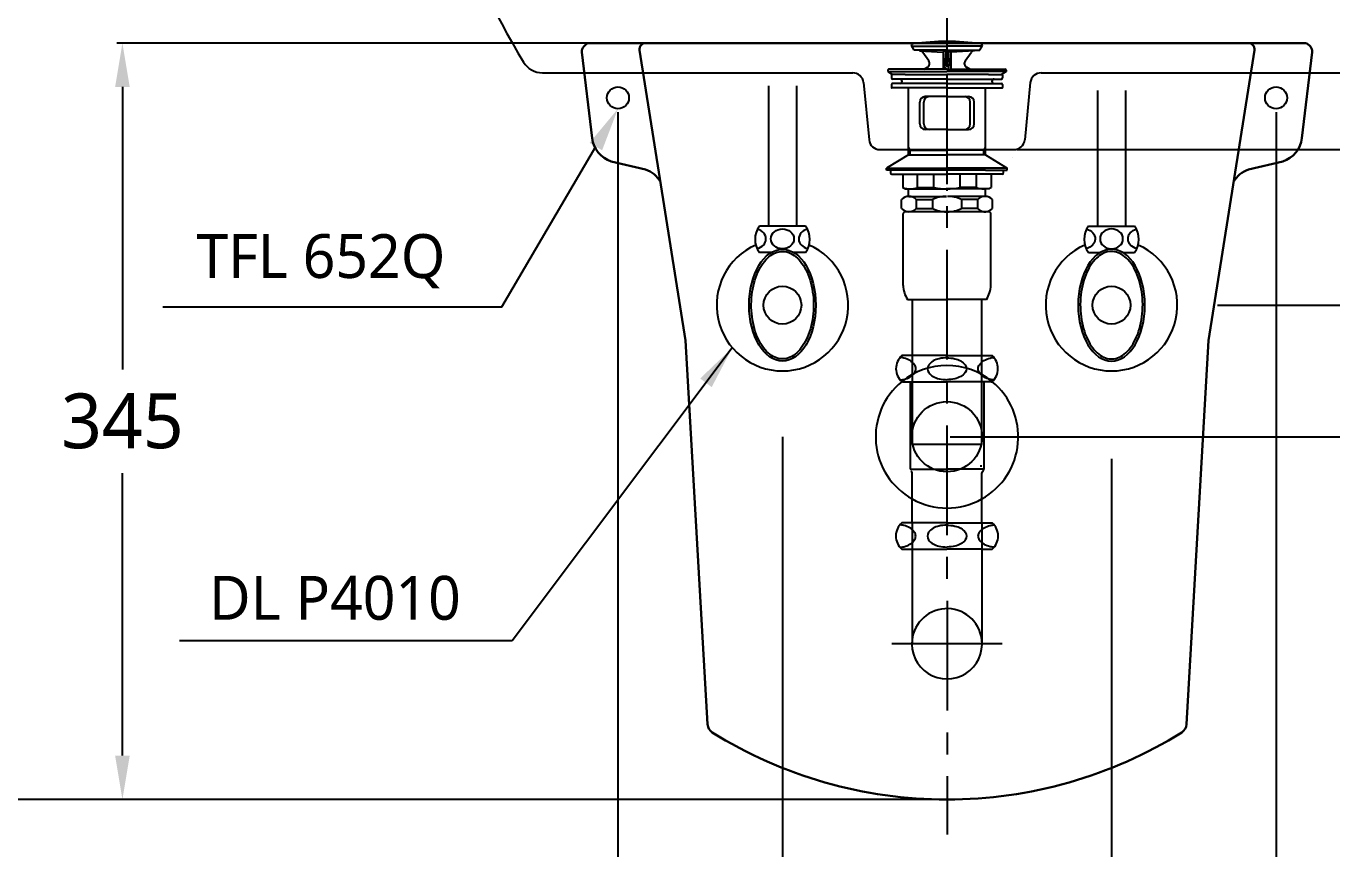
# Model space of a CAD drawing. Extents: x 3549 to 6649, y -51 to 2049.
# Drawn here: x 4104 to 4700, y 321 to 696 of the extents above; entities that cross this region are included whole.
import ezdxf

# ---------------------------------------------------------------- set-up
doc = ezdxf.new("R2010")
doc.units = 0
doc.header["$LTSCALE"] = 20
doc.header["$MEASUREMENT"] = 0
doc.linetypes.add('CENTER', pattern=[2, 1.25, -0.25, 0.25, -0.25])
doc.layers.get('0').update_dxf_attribs({"linetype": 'CONTINUOUS'})
doc.layers.get('DEFPOINTS').update_dxf_attribs({"linetype": 'CONTINUOUS'})
for name, color, linetype in [('1', 7, 'CONTINUOUS'), ('3', 3, 'CONTINUOUS'), ('4', 4, 'CONTINUOUS'), ('6', 6, 'CONTINUOUS'), ('7', 7, 'CONTINUOUS'), ('CENTER', 2, 'CENTER')]:
    doc.layers.add(name, color=color, linetype=linetype)
doc.layers.add('c', color=4, linetype='CONTINUOUS', lineweight=30)
doc.styles.get("Standard").update_dxf_attribs({"font": ''})
doc.styles.get('Standard').set_extended_font_data('NanumGothic')
doc.dimstyles.get("Standard").update_dxf_attribs({"dimtxt": 20, "dimasz": 20, "dimexe": 2.5, "dimexo": 1.5, "dimgap": 10, "dimtad": 1, "dimdec": 0, "dimzin": 0, "dimdsep": 46, "dimtxsty": 'Standard', "dimcen": 0, "dimclrd": 3, "dimclre": 3, "dimclrt": 2, "dimadec": 0, "dimazin": 0, "dimtfac": 1, "dimtdec": 0, "dimtmove": 0, "dimatfit": 3, "dimfxl": 1, "dimtolj": 1, "dimtzin": 0, "dimarcsym": 0})
doc.dimstyles.new('Standard$0', dxfattribs={"dimtxt": 0.18, "dimasz": 0.18, "dimexe": 0.18, "dimexo": 0.0625, "dimgap": 0.09, "dimtad": 0, "dimtih": 1, "dimtoh": 1, "dimdec": 4, "dimzin": 0, "dimdsep": 46, "dimtxsty": 'Standard', "dimcen": 0.09, "dimadec": 0, "dimazin": 0, "dimtfac": 1, "dimtdec": 4, "dimtofl": 0, "dimtmove": 0, "dimatfit": 3, "dimfxl": 1, "dimtolj": 1, "dimtzin": 0, "dimarcsym": 0})

# ---------------------------------------------------------------- blocks, each defined once
blk = doc.blocks.new('*D23')
at = {"color": 3, "lineweight": -2, "transparency": 16777216}
for p, q in [((4872.16, 834.56), (4933.64, 834.56)), ((4931.14, 814.56), (4931.14, 671.6)), ((4931.14, 528.63), (4931.14, 624.35)), ((4525.65, 508.63), (4933.64, 508.63))]:
    blk.add_line(p, q, dxfattribs=at)
at = {"color": 3, "transparency": 16777216}
for points in [[(4927.8, 814.56), (4934.47, 814.56), (4931.14, 834.56)], [(4927.8, 528.63), (4934.47, 528.63), (4931.14, 508.63)]]:
    blk.add_solid(points, dxfattribs=at)
at = {"layer": 'DEFPOINTS', "color": 0, "transparency": 16777216}
for p in [(4870.66, 834.56), (4931.14, 834.56), (4524.15, 508.63)]:
    blk.add_point(p, dxfattribs=at)
at = {"color": 2, "transparency": 16777216, "insert": (4931.14, 647.97), "char_height": 25, "attachment_point": 5}
blk.add_mtext('\\A1;325', dxfattribs=at)
blk = doc.blocks.new('*D24')
at = {"color": 3, "lineweight": -2, "transparency": 16777216}
for p, q in [((4803.31, 834.56), (4873.16, 834.56)), ((4870.66, 814.56), (4870.66, 725.21)), ((4870.66, 588.63), (4870.66, 677.99)), ((4647.41, 568.63), (4873.16, 568.63))]:
    blk.add_line(p, q, dxfattribs=at)
at = {"color": 3, "transparency": 16777216}
for points in [[(4867.33, 814.56), (4874, 814.56), (4870.66, 834.56)], [(4867.33, 588.63), (4874, 588.63), (4870.66, 568.63)]]:
    blk.add_solid(points, dxfattribs=at)
at = {"layer": 'DEFPOINTS', "color": 0, "transparency": 16777216}
for p in [(4801.81, 834.56), (4645.91, 568.63), (4870.66, 568.63)]:
    blk.add_point(p, dxfattribs=at)
at = {"color": 2, "transparency": 16777216, "insert": (4870.66, 701.6), "char_height": 25, "attachment_point": 5}
blk.add_mtext('\\A1;265', dxfattribs=at)
blk = doc.blocks.new('*D25')
at = {"color": 3, "lineweight": -2, "transparency": 16777216}
for p, q in [((4449.15, 508.53), (4449.15, 223.1)), ((4599.15, 498.53), (4599.15, 223.1)), ((4469.15, 225.6), (4579.15, 225.6))]:
    blk.add_line(p, q, dxfattribs=at)
at = {"color": 3, "transparency": 16777216}
for points in [[(4469.15, 228.93), (4469.15, 222.26), (4449.15, 225.6)], [(4579.15, 228.93), (4579.15, 222.26), (4599.15, 225.6)]]:
    blk.add_solid(points, dxfattribs=at)
at = {"layer": 'DEFPOINTS', "color": 0, "transparency": 16777216}
for p in [(4449.15, 510.03), (4599.15, 500.03), (4599.15, 225.6)]:
    blk.add_point(p, dxfattribs=at)
at = {"color": 2, "transparency": 16777216, "insert": (4524.15, 249.17), "char_height": 25, "attachment_point": 5}
blk.add_mtext('\\A1;150', dxfattribs=at)
blk = doc.blocks.new('*D21')
at = {"color": 3, "lineweight": -2, "transparency": 16777216}
for p, q in [((4374.17, 656.67), (4374.17, 166.7)), ((4674.17, 656.67), (4674.17, 166.7)), ((4394.17, 169.2), (4654.17, 169.2))]:
    blk.add_line(p, q, dxfattribs=at)
at = {"color": 3, "transparency": 16777216}
for points in [[(4394.17, 172.53), (4394.17, 165.86), (4374.17, 169.2)], [(4654.17, 172.53), (4654.17, 165.86), (4674.17, 169.2)]]:
    blk.add_solid(points, dxfattribs=at)
at = {"layer": 'DEFPOINTS', "color": 0, "transparency": 16777216}
for p in [(4374.17, 658.17), (4674.17, 658.17), (4674.17, 169.2)]:
    blk.add_point(p, dxfattribs=at)
at = {"color": 2, "transparency": 16777216, "insert": (4524.17, 192.82), "char_height": 25, "attachment_point": 5}
blk.add_mtext('\\A1;300', dxfattribs=at)
blk = doc.blocks.new('*D20')
at = {"color": 3, "lineweight": -2, "transparency": 16777216}
for p, q in [((4769.71, 834.56), (4801.81, 834.56)), ((4799.31, 814.56), (4799.31, 760.67)), ((4799.31, 659.56), (4799.31, 713.46)), ((4556.18, 639.56), (4801.81, 639.56))]:
    blk.add_line(p, q, dxfattribs=at)
at = {"color": 3, "transparency": 16777216}
for points in [[(4795.98, 814.56), (4802.65, 814.56), (4799.31, 834.56)], [(4795.98, 659.56), (4802.65, 659.56), (4799.31, 639.56)]]:
    blk.add_solid(points, dxfattribs=at)
at = {"layer": 'DEFPOINTS', "color": 0, "transparency": 16777216}
for p in [(4768.21, 834.56), (4799.31, 834.56), (4554.68, 639.56)]:
    blk.add_point(p, dxfattribs=at)
at = {"color": 2, "transparency": 16777216, "insert": (4799.31, 737.06), "char_height": 25, "attachment_point": 5}
blk.add_mtext('\\A1;195', dxfattribs=at)
blk = doc.blocks.new('*D17')
at = {"color": 3, "lineweight": -2, "transparency": 16777216}
for p, q in [((4648.8, 568.63), (4873.16, 568.63)), ((4870.66, 548.63), (4870.66, 337.21)), ((4870.66, 78.63), (4870.66, 290.06)), ((4781.14, 58.63), (4873.16, 58.63))]:
    blk.add_line(p, q, dxfattribs=at)
at = {"color": 3, "transparency": 16777216}
for points in [[(4867.33, 548.63), (4874, 548.63), (4870.66, 568.63)], [(4867.33, 78.63), (4874, 78.63), (4870.66, 58.63)]]:
    blk.add_solid(points, dxfattribs=at)
at = {"layer": 'DEFPOINTS', "color": 0, "transparency": 16777216}
for p in [(4647.3, 568.63), (4779.64, 58.63), (4870.66, 58.63)]:
    blk.add_point(p, dxfattribs=at)
at = {"color": 2, "transparency": 16777216, "insert": (4870.66, 313.63), "char_height": 25, "attachment_point": 5}
blk.add_mtext('\\A1;510', dxfattribs=at)
blk = doc.blocks.new('*D27')
at = {"color": 3, "lineweight": -2, "transparency": 16777216}
for p, q in [((4278.55, 834.56), (4066.81, 834.56)), ((4069.31, 814.56), (4069.31, 605.55)), ((4069.31, 363.24), (4069.31, 558.33)), ((4522.67, 343.24), (4066.81, 343.24))]:
    blk.add_line(p, q, dxfattribs=at)
at = {"color": 3, "transparency": 16777216}
for points in [[(4065.98, 814.56), (4072.64, 814.56), (4069.31, 834.56)], [(4065.98, 363.24), (4072.64, 363.24), (4069.31, 343.24)]]:
    blk.add_solid(points, dxfattribs=at)
at = {"layer": 'DEFPOINTS', "color": 0, "transparency": 16777216}
for p in [(4280.05, 834.56), (4069.31, 343.24), (4524.17, 343.24)]:
    blk.add_point(p, dxfattribs=at)
at = {"color": 2, "transparency": 16777216, "insert": (4069.31, 581.94), "char_height": 25, "attachment_point": 5}
blk.add_mtext('\\A1;490', dxfattribs=at)
blk = doc.blocks.new('*D28')
at = {"color": 3, "lineweight": -2, "transparency": 16777216}
for p, q in [((4372.32, 688.13), (4145.77, 688.13)), ((4148.27, 668.13), (4148.27, 539.31)), ((4148.27, 363.24), (4148.27, 492.06)), ((4522.67, 343.24), (4145.77, 343.24))]:
    blk.add_line(p, q, dxfattribs=at)
at = {"color": 3, "transparency": 16777216}
for points in [[(4144.94, 668.13), (4151.6, 668.13), (4148.27, 688.13)], [(4144.94, 363.24), (4151.6, 363.24), (4148.27, 343.24)]]:
    blk.add_solid(points, dxfattribs=at)
at = {"layer": 'DEFPOINTS', "color": 0, "transparency": 16777216}
for p in [(4373.82, 688.13), (4148.27, 343.24), (4524.17, 343.24)]:
    blk.add_point(p, dxfattribs=at)
at = {"color": 2, "transparency": 16777216, "insert": (4148.27, 515.69), "char_height": 25, "attachment_point": 5}
blk.add_mtext('\\A1;345', dxfattribs=at)

msp = doc.modelspace()

# ---------------------------------------------------------------- linework, layer by layer
at = {"color": 0}
for p, q in [((4486.13, 670.15), (4488.61, 643.98)), ((4562.12, 670.15), (4559.65, 643.98)), ((4493.58, 639.56), (4554.68, 639.56))]:
    msp.add_line(p, q, dxfattribs=at)
at = {"color": 7}
msp.add_line((4554.22, 635.75), (4554.22, 635.75), dxfattribs=at)
for centre in [(4374.17, 663.17), (4674.17, 663.17)]:
    msp.add_circle(centre, 5, dxfattribs=at)
for centre, radius, start, end in [((4703.99, 904.45), 435.5, 190.01761, 211.11563), ((4339.7, 684.56), 10, 211.11563, 270), ((4481.17, 669.56), 5, 6.6755, 90), ((4567.09, 669.56), 5, 90, 173.3245), ((4493.58, 644.56), 5, 186.6755, 270), ((4554.68, 644.56), 5, 270, 353.3245)]:
    msp.add_arc(centre, radius, start, end)
at = {"layer": '1', "color": 1, "linetype": 'CENTER', "lineweight": -3}
msp.add_line((4524.13, 862.1), (4524.13, 620.78), dxfattribs=at)
at = {"layer": '1', "color": 7, "linetype": 'Continuous', "lineweight": -3}
for p, q in [((4339.7, 674.56), (4481.17, 674.56)), ((4567.09, 674.56), (4708.55, 674.56))]:
    msp.add_line(p, q, dxfattribs=at)
at = {"layer": '1', "color": 3}
for p, q in [((4321.3, 567.86), (4364.07, 640.91)), ((4166.72, 567.86), (4321.3, 567.86))]:
    msp.add_line(p, q, dxfattribs=at)
msp.add_solid([(4361.19, 642.59), (4366.95, 639.23), (4374.17, 658.17)], dxfattribs=at)
at = {"layer": '3'}
for p, q in [((4509.15, 684.83), (4507.92, 686.96)), ((4508.04, 686.76), (4524.15, 686.76)), ((4524.15, 684.83), (4509.15, 684.83)), ((4511.67, 684.65), (4522.4, 683.94)), ((4524.15, 684.83), (4522.4, 683.94)), ((4523.63, 684.57), (4523.2, 678.16)), ((4540.27, 686.76), (4524.15, 686.76)), ((4524.15, 684.83), (4539.15, 684.83)), ((4524.15, 684.83), (4525.9, 683.94)), ((4524.67, 684.57), (4525.1, 678.16)), ((4536.64, 684.65), (4525.9, 683.94)), ((4539.15, 684.83), (4540.38, 686.96)), ((4515.88, 679.95), (4513.16, 683.8)), ((4522.4, 683.94), (4522.4, 676.23)), ((4525.9, 683.94), (4525.9, 676.23)), ((4532.43, 679.95), (4535.14, 683.8)), ((4497.15, 675.83), (4497.15, 675.23)), ((4497.15, 675.23), (4524.15, 675.23)), ((4497.15, 675.23), (4499.29, 673.73)), ((4506.85, 676.23), (4497.55, 676.23)), ((4498.85, 673.53), (4498.85, 672.23)), ((4505.15, 673.73), (4499.05, 673.73)), ((4505.15, 673.73), (4524.15, 673.73)), ((4524.15, 676.23), (4506.85, 676.23)), ((4513.79, 676.23), (4515.24, 677.07)), ((4523.4, 676.23), (4523.2, 678.18)), ((4523.2, 678.18), (4524.15, 678.18)), ((4525.1, 678.18), (4524.15, 678.18)), ((4524.15, 676.23), (4541.45, 676.23)), ((4551.15, 675.23), (4524.15, 675.23)), ((4543.15, 673.73), (4524.15, 673.73)), ((4524.9, 676.23), (4525.1, 678.18)), ((4534.51, 676.23), (4533.06, 677.07)), ((4541.45, 676.23), (4550.75, 676.23)), ((4543.15, 673.73), (4549.25, 673.73)), ((4551.15, 675.23), (4549.01, 673.73)), ((4549.45, 673.53), (4549.45, 672.23)), ((4551.15, 675.83), (4551.15, 675.23)), ((4498.85, 669.23), (4498.85, 667.93)), ((4524.15, 667.73), (4499.05, 667.73)), ((4524.15, 671.73), (4499.35, 671.73)), ((4524.15, 669.73), (4499.35, 669.73)), ((4506.65, 637.13), (4506.65, 667.73)), ((4524.15, 671.73), (4548.95, 671.73)), ((4524.15, 669.73), (4548.95, 669.73)), ((4524.15, 667.73), (4549.25, 667.73)), ((4541.65, 637.13), (4541.65, 667.73)), ((4549.45, 669.23), (4549.45, 667.93)), ((4511.78, 651.23), (4511.78, 661.23)), ((4513.54, 651.23), (4513.54, 661.23)), ((4524.15, 663.73), (4514.28, 663.73)), ((4524.15, 663.73), (4534.02, 663.73)), ((4534.76, 651.23), (4534.76, 661.23)), ((4536.52, 651.23), (4536.52, 661.23)), ((4524.15, 648.73), (4514.28, 648.73)), ((4524.15, 648.73), (4534.02, 648.73)), ((4506.65, 637.13), (4496.65, 631.13)), ((4507.35, 639.23), (4506.65, 640.44)), ((4506.65, 639.23), (4524.15, 639.23)), ((4506.65, 637.13), (4524.15, 637.13)), ((4507.35, 637.13), (4507.35, 639.23)), ((4541.65, 639.23), (4524.15, 639.23)), ((4541.65, 637.13), (4524.15, 637.13)), ((4540.95, 639.23), (4541.65, 640.44)), ((4540.95, 637.13), (4540.95, 639.23)), ((4541.65, 637.13), (4551.65, 631.13)), ((4496.65, 631.13), (4524.15, 631.13)), ((4496.65, 630.13), (4496.65, 631.13)), ((4551.65, 631.13), (4524.15, 631.13)), ((4551.65, 630.13), (4551.65, 631.13)), ((4506.65, 630.13), (4496.65, 630.13)), ((4498.46, 630.13), (4498.46, 628.83)), ((4498.96, 628.33), (4503.96, 628.33)), ((4503.96, 628.33), (4524.15, 628.33)), ((4503.96, 628.33), (4503.96, 622.21)), ((4541.65, 630.13), (4506.65, 630.13)), ((4510.73, 622.21), (4510.73, 628.33)), ((4518.13, 622.21), (4518.13, 628.33)), ((4544.34, 628.33), (4524.15, 628.33)), ((4530.17, 622.21), (4530.17, 628.33)), ((4537.57, 622.21), (4537.57, 628.33)), ((4541.65, 630.13), (4551.65, 630.13)), ((4544.34, 628.33), (4544.34, 622.21)), ((4549.34, 628.33), (4544.34, 628.33)), ((4549.84, 630.13), (4549.84, 628.83)), ((4504.96, 621.63), (4503.96, 622.21)), ((4504.96, 621.63), (4506.36, 621.63)), ((4506.36, 621.63), (4524.15, 621.63)), ((4506.65, 618.22), (4506.65, 621.63)), ((4510.73, 622.21), (4518.13, 622.21)), ((4541.94, 621.63), (4524.15, 621.63)), ((4537.57, 622.21), (4530.17, 622.21)), ((4541.65, 618.22), (4541.65, 621.63)), ((4543.34, 621.63), (4541.94, 621.63)), ((4543.34, 621.63), (4544.34, 622.21)), ((4503.41, 612.67), (4503.41, 616.79)), ((4506.79, 618.23), (4523.91, 618.23)), ((4510.18, 616.79), (4517.58, 616.79)), ((4510.18, 616.79), (4510.18, 612.67)), ((4517.58, 616.79), (4517.58, 612.67)), ((4541.51, 618.23), (4524.39, 618.23)), ((4530.72, 616.79), (4530.72, 612.67)), ((4538.12, 616.79), (4530.72, 616.79)), ((4538.12, 616.79), (4538.12, 612.67)), ((4544.89, 612.67), (4544.89, 616.79)), ((4504.15, 577.63), (4504.15, 610.23)), ((4524.15, 611.23), (4505.15, 611.23)), ((4510.18, 612.67), (4517.58, 612.67)), ((4541.51, 611.23), (4524.15, 611.23)), ((4538.12, 612.67), (4530.72, 612.67)), ((4540.95, 611.23), (4541.51, 611.23)), ((4541.51, 611.23), (4541.91, 611.23)), ((4543.15, 611.23), (4541.65, 611.23)), ((4544.15, 577.63), (4544.15, 610.23)), ((4544.15, 604.87), (4544.15, 610.23)), ((4506.15, 571.23), (4524.15, 571.23)), ((4508.28, 571.23), (4508.28, 505.23)), ((4542.15, 571.23), (4524.15, 571.23)), ((4540.03, 505.23), (4540.03, 571.23)), ((4508.28, 505.23), (4540.03, 505.23)), ((4540.03, 495.23), (4539.33, 495.23))]:
    msp.add_line(p, q, dxfattribs=at)
for centre, radius, start, end in [((4509, 686.76), 1.1, 97.32041, 169.4262), ((4524.15, 568.83), 120, 90, 97.32041), ((4511.52, 682.65), 2, 35.20233, 86.26181), ((4524.15, 568.83), 120, 82.67959, 90), ((4536.78, 682.65), 2, 93.73819, 144.79767), ((4539.3, 686.76), 1.1, 10.5738, 82.67959), ((4514.24, 678.8), 2, 300, 35.20233), ((4534.06, 678.8), 2, 144.79767, 240), ((4497.55, 675.83), 0.4, 90, 180), ((4499.05, 673.53), 0.2, 90, 180), ((4549.25, 673.53), 0.2, 0, 90), ((4550.75, 675.83), 0.4, 0, 90), ((4499.35, 672.23), 0.5, 180, 270), ((4499.35, 669.23), 0.5, 90, 180), ((4499.05, 667.93), 0.2, 180, 270), ((4502.65, 670.73), 1, 270, 90), ((4545.65, 670.73), 1, 90, 270), ((4548.95, 672.23), 0.5, 270, 0), ((4548.95, 669.23), 0.5, 0, 90), ((4549.25, 667.93), 0.2, 270, 0), ((4514.28, 661.23), 2.5, 90, 180), ((4516.04, 661.23), 2.5, 90, 180), ((4532.26, 661.23), 2.5, 0, 90), ((4534.02, 661.23), 2.5, 0, 90), ((4514.28, 651.23), 2.5, 180, 270), ((4516.04, 651.23), 2.5, 180, 270), ((4532.26, 651.23), 2.5, 270, 0), ((4534.02, 651.23), 2.5, 270, 0), ((4498.96, 628.83), 0.5, 180, 270), ((4549.34, 628.83), 0.5, 270, 0), ((4507.35, 631.81), 10.18, 250.56793, 289.43207), ((4523.96, 651.09), 29.46, 258.59557, 270.37374), ((4524.34, 651.09), 29.46, 269.62626, 281.40443), ((4540.96, 631.81), 10.18, 250.56793, 289.43207), ((4506.79, 613.52), 4.7, 43.94094, 136.05906), ((4523.68, 604.62), 13.61, 89.0643, 116.64719), ((4524.62, 604.62), 13.61, 63.35281, 90.9357), ((4541.51, 613.52), 4.7, 43.94094, 136.05906), ((4506.79, 615.94), 4.7, 223.94094, 316.05906), ((4505.15, 610.23), 1, 90, 180), ((4523.68, 624.83), 13.61, 243.35281, 270.9357), ((4524.62, 624.83), 13.61, 269.0643, 296.64719), ((4541.51, 615.94), 4.7, 223.94094, 316.05906), ((4543.15, 610.23), 1, 0, 90), ((4517.14, 578.18), 13, 182.42004, 212.30001), ((4531.16, 578.18), 13, 327.69999, 357.57996)]:
    msp.add_arc(centre, radius, start, end, dxfattribs=at)
at = {"layer": '4'}
for p, q in [((4507.9, 545.63), (4503.61, 545.63)), ((4524.15, 545.63), (4507.9, 545.63)), ((4524.15, 545.63), (4540.4, 545.63)), ((4540.4, 545.63), (4544.69, 545.63)), ((4504, 533.63), (4503.61, 533.63)), ((4504, 533.63), (4524.15, 533.63)), ((4507.35, 533.63), (4507.35, 493.85)), ((4544.3, 533.63), (4524.15, 533.63)), ((4540.95, 533.63), (4540.95, 493.85)), ((4544.3, 533.63), (4544.69, 533.63)), ((4507.35, 493.85), (4524.15, 493.85)), ((4508.28, 469.03), (4508.28, 492.21)), ((4540.95, 493.85), (4524.15, 493.85)), ((4540.03, 469.03), (4540.03, 492.21)), ((4508.28, 469.33), (4503.53, 469.33)), ((4524.07, 469.33), (4508.28, 469.33)), ((4508.28, 469.03), (4508.28, 414.13)), ((4524.07, 469.33), (4524.15, 469.33)), ((4524.23, 469.33), (4524.15, 469.33)), ((4524.23, 469.33), (4540.03, 469.33)), ((4540.03, 469.33), (4544.77, 469.33)), ((4540.03, 469.03), (4540.03, 414.13)), ((4503.53, 457.33), (4508.28, 457.33)), ((4508.28, 457.33), (4524.07, 457.33)), ((4540.03, 457.33), (4524.23, 457.33)), ((4540.03, 457.33), (4544.77, 457.33)), ((4549.32, 414.13), (4498.98, 414.13))]:
    msp.add_line(p, q, dxfattribs=at)
for points in [[(4509.96, 539.63, 0.155217), (4509.37, 541.49, 0.106747), (4507.3, 543.38, 0.073043), (4504.53, 544.5, 0.028511), (4502.8, 544.82, 0.059523)], [(4524.15, 544.63, 0.057537), (4520.59, 544.22, 0.071219), (4517.89, 543.17, 0.106373), (4515.87, 541.37, 0.159483)], [(4524.15, 544.63, -0.057537), (4527.71, 544.22, -0.071219), (4530.41, 543.17, -0.106373), (4532.43, 541.37, -0.159483)], [(4538.35, 539.63, -0.155217), (4538.94, 541.49, -0.106747), (4541, 543.38, -0.073043), (4543.77, 544.5, -0.028511), (4545.5, 544.82, -0.059523)], [(4502.8, 534.45, 0.028511), (4504.53, 534.77, 0.073043), (4507.3, 535.89, 0.106747), (4509.37, 537.78, 0.155217), (4509.96, 539.63, 0.155217)], [(4515.87, 541.37, 0.32729), (4515.87, 537.9, 0.106373), (4517.89, 536.1, 0.071219), (4520.59, 535.05, 0.057537), (4524.15, 534.63, 0.057537)], [(4532.43, 541.37, -0.32729), (4532.43, 537.9, -0.106373), (4530.41, 536.1, -0.071219), (4527.71, 535.05, -0.057537), (4524.15, 534.63, -0.057537)], [(4545.5, 534.45, -0.028511), (4543.77, 534.77, -0.073043), (4541, 535.89, -0.106747), (4538.94, 537.78, -0.155217), (4538.35, 539.63, -0.155217)], [(4508.28, 466.32, 0.049056), (4507.23, 467.08, 0.073043), (4504.46, 468.2, 0.028511), (4502.73, 468.52)], [(4509.88, 463.33, 0.155217), (4509.29, 465.19, 0.054411), (4508.33, 466.27, 0.054411)], [(4515.79, 465.07, 0.32729), (4515.79, 461.6, 0.106373), (4517.81, 459.8, 0.071219), (4520.51, 458.75, 0.057537), (4524.07, 458.33, 0.057537)], [(4524.15, 468.33, 0.05879), (4520.51, 467.92, 0.071219), (4517.81, 466.87, 0.106373), (4515.79, 465.07, 0.159483)], [(4524.15, 468.33, -0.05879), (4527.79, 467.92, -0.071219), (4530.49, 466.87, -0.106373), (4532.51, 465.07, -0.159483)], [(4532.51, 465.07, -0.32729), (4532.51, 461.6, -0.106373), (4530.49, 459.8, -0.071219), (4527.79, 458.75, -0.057537), (4524.23, 458.33, -0.057537)], [(4538.42, 463.33, -0.155217), (4539.01, 465.19, -0.05495), (4539.98, 466.28, -0.05495)], [(4540.03, 466.32, -0.049056), (4541.08, 467.08, -0.073043), (4543.85, 468.2, -0.028511), (4545.57, 468.52)], [(4502.73, 458.15, 0.028511), (4504.46, 458.47, 0.073043), (4507.23, 459.59, 0.049056), (4508.28, 460.35, 0.049056)], [(4508.34, 460.4, 0.054321), (4509.29, 461.48, 0.155217), (4509.88, 463.33)], [(4539.97, 460.4, -0.054539), (4539.01, 461.48, -0.155217), (4538.42, 463.33)], [(4545.57, 458.15, -0.028511), (4543.85, 458.47, -0.073043), (4541.08, 459.59, -0.049056), (4540.03, 460.35, -0.049056)]]:
    msp.add_lwpolyline(points, format="xyb", dxfattribs=at)
msp.add_circle((4524.15, 508.63), 16, dxfattribs=at)
for centre, radius, start, end in [((4508.9, 539.63), 8, 131.40962, 228.59038), ((4539.4, 539.63), 8, 311.40962, 48.59038), ((4524.15, 508.63), 32.5, 50.55292, 129.44708), ((4524.15, 508.63), 32.5, 129.44708, 240.76049), ((4524.15, 508.63), 32.5, 299.23951, 50.55292), ((4507.35, 492.21), 0.925, 0, 58.70259), ((4540.95, 492.21), 0.925, 121.29741, 180), ((4539.95, 493.85), 1, 301.29741, 0), ((4524.15, 508.63), 32.5, 240.76049, 299.23951), ((4508.82, 463.33), 8, 131.40962, 228.59038), ((4539.48, 463.33), 8, 311.40962, 48.59038), ((4524.15, 414.26), 16, 7.16664, 180), ((4524.15, 414.26), 16, 172.83336, 7.16664)]:
    msp.add_arc(centre, radius, start, end, dxfattribs=at)
at = {"layer": '6'}
for p, q in [((4442.8, 668.63), (4442.8, 604.63)), ((4455.5, 668.63), (4455.5, 604.63)), ((4592.8, 666.52), (4592.8, 604.63)), ((4605.5, 666.54), (4605.5, 604.63)), ((4455.5, 604.63), (4438.65, 604.63)), ((4459.65, 604.63), (4455.5, 604.63)), ((4588.65, 604.63), (4592.8, 604.63)), ((4592.8, 604.63), (4609.65, 604.63)), ((4444.01, 592.63), (4438.65, 592.63)), ((4459.65, 592.63), (4454.29, 592.63)), ((4588.65, 592.63), (4594.01, 592.63)), ((4604.29, 592.63), (4609.65, 592.63))]:
    msp.add_line(p, q, dxfattribs=at)
for centre in [(4449.15, 568.63), (4599.15, 568.63)]:
    msp.add_circle(centre, 8.62, dxfattribs=at)
for centre, radius, start, end in [((4446.65, 598.63), 10, 143.1301, 216.8699), ((4451.65, 598.63), 10, 323.1301, 36.8699), ((4596.65, 598.63), 10, 143.1301, 216.8699), ((4601.65, 598.63), 10, 323.1301, 36.8699), ((4449.15, 568.63), 30, 113.91725, 66.08275), ((4599.15, 568.63), 30, 113.91725, 66.08275)]:
    msp.add_arc(centre, radius, start, end, dxfattribs=at)
for centre, major_axis, start_param, end_param in [((4436.38, 598.86), (-5.23, 0), 1.800504, 4.443058), ((4461.83, 598.86), (5.23, 0), 1.824119, 4.49897)]:
    msp.add_ellipse(centre, major_axis=major_axis, ratio=0.866391, start_param=start_param, end_param=end_param, dxfattribs=at)
for centre, major_axis, ratio in [((4449.15, 598.86), (5.23, 0), 0.866391), ((4449.15, 568.63), (0, 25.5), 0.596529)]:
    msp.add_ellipse(centre, major_axis=major_axis, ratio=ratio, dxfattribs=at)
at = {"layer": '6', "extrusion": (0, 0, -1)}
for centre, major_axis, start_param, end_param in [((4586.47, 598.86), (-5.23, 0), 1.824119, 4.49897), ((4611.92, 598.86), (5.23, 0), 1.800504, 4.443058)]:
    msp.add_ellipse(centre, major_axis=major_axis, ratio=0.866391, start_param=start_param, end_param=end_param, dxfattribs=at)
for centre, major_axis, ratio in [((4599.15, 598.86), (-5.23, 0), 0.866391), ((4599.15, 568.63), (0, 25.5), 0.596529)]:
    msp.add_ellipse(centre, major_axis=major_axis, ratio=ratio, dxfattribs=at)
at = {"layer": '6'}
for points in [[(4449.15, 593.13), (4447.07, 593.13), (4444.97, 592.33), (4441.07, 589.08), (4439.3, 586.64), (4436.58, 580.61), (4435.62, 577.03), (4434.77, 569.52), (4434.88, 565.59), (4436.11, 558.23), (4437.24, 554.81), (4440.25, 549.22), (4442.13, 547.06), (4446.13, 544.42), (4448.24, 543.92), (4452.39, 544.52), (4454.48, 545.64), (4458.23, 549.47), (4459.88, 552.18), (4462.29, 558.6), (4463.05, 562.31), (4463.52, 569.92), (4463.21, 573.82), (4461.61, 580.97), (4460.31, 584.2), (4457.04, 589.31), (4455.08, 591.17), (4451.76, 592.82), (4450.45, 593.13), (4449.15, 593.13)], [(4599.15, 593.13), (4601.23, 593.13), (4603.33, 592.33), (4607.23, 589.08), (4609, 586.64), (4611.72, 580.61), (4612.68, 577.03), (4613.53, 569.52), (4613.43, 565.59), (4612.19, 558.23), (4611.06, 554.81), (4608.05, 549.22), (4606.17, 547.06), (4602.17, 544.42), (4600.06, 543.92), (4595.91, 544.52), (4593.83, 545.64), (4590.07, 549.47), (4588.43, 552.18), (4586.01, 558.6), (4585.25, 562.31), (4584.78, 569.92), (4585.09, 573.82), (4586.69, 580.97), (4587.99, 584.2), (4591.26, 589.31), (4593.22, 591.17), (4596.54, 592.82), (4597.85, 593.13), (4599.15, 593.13)]]:
    msp.add_open_spline(points, degree=3, knots=[0, 0, 0, 0, 0.46111, 0.46111, 0.922219, 0.922219, 1.383329, 1.383329, 1.844439, 1.844439, 2.305549, 2.305549, 2.766658, 2.766658, 3.227768, 3.227768, 3.688878, 3.688878, 4.149988, 4.149988, 4.611097, 4.611097, 5.072207, 5.072207, 5.533317, 5.533317, 5.994427, 5.994427, 6.283185, 6.283185, 6.283185, 6.283185], dxfattribs=at)
at = {"layer": '7', "extrusion": (0, 1, 0)}
for p, q in [((4524.15, 666.47, -14.18), (4524.15, 666.47, 445.82)), ((4524.15, 666.47, 445.82), (4524.15, 666.47, -14.18)), ((4524.15, 666.47, -14.18), (4524.15, 666.47, 445.82)), ((4524.15, 666.47, 445.82), (4524.15, 666.47, -14.18)), ((4524.15, 666.47, 20), (4524.15, 666.47, 0)), ((4524.15, 666.47, 20), (4524.15, 666.47, 0)), ((4524.15, 666.47, 20), (4524.15, 666.47, 0)), ((4524.15, 666.47, 20), (4524.15, 666.47, 0)), ((4524.15, 666.47, -14.18), (4524.15, 666.47, -14.18)), ((4524.15, 666.47, -14.18), (4524.15, 666.47, -14.18)), ((4524.15, 666.47, -14.18), (4524.15, 666.47, -14.18)), ((4524.15, 666.47, -14.18), (4524.15, 666.47, -14.18)), ((4524.15, 666.47, 0), (4524.15, 666.47, -14.18)), ((4524.15, 666.47, 0), (4524.15, 666.47, -14.18)), ((4524.15, 666.47, 0), (4524.15, 666.47, -14.18)), ((4524.15, 666.47, 0), (4524.15, 666.47, -14.18)), ((4524.15, 666.47, 445.82), (4524.15, 666.47, 445.82)), ((4524.15, 666.47, 445.82), (4524.15, 666.47, 445.82)), ((4524.15, 666.47, 445.82), (4524.15, 666.47, 445.82)), ((4524.15, 666.47, 445.82), (4524.15, 666.47, 445.82)), ((4524.15, 666.47, 410.51), (4524.15, 666.47, 445.82)), ((4524.15, 666.47, 410.51), (4524.15, 666.47, 445.82))]:
    msp.add_line(p, q, dxfattribs=at)
at = {"layer": '7'}
for points, knots in [([(4524.15, 666.47, 381.33), (4524.15, 666.47, 320.01), (4524.15, 666.47, 258.69), (4524.15, 666.47, 138.24), (4524.15, 666.47, 79.12), (4524.15, 666.47, 20)], [0, 0, 0, 0, 0.509144, 0.509144, 1, 1, 1, 1]), ([(4524.15, 666.47, 381.33), (4524.15, 666.47, 320.01), (4524.15, 666.47, 258.69), (4524.15, 666.47, 138.24), (4524.15, 666.47, 79.12), (4524.15, 666.47, 20)], [0, 0, 0, 0, 0.509144, 0.509144, 1, 1, 1, 1]), ([(4524.15, 666.47, 381.33), (4524.15, 666.47, 320.01), (4524.15, 666.47, 258.69), (4524.15, 666.47, 138.24), (4524.15, 666.47, 79.12), (4524.15, 666.47, 20)], [0, 0, 0, 0, 0.509144, 0.509144, 1, 1, 1, 1]), ([(4524.15, 666.47, 381.33), (4524.15, 666.47, 320.01), (4524.15, 666.47, 258.69), (4524.15, 666.47, 138.24), (4524.15, 666.47, 79.12), (4524.15, 666.47, 20)], [0, 0, 0, 0, 0.509144, 0.509144, 1, 1, 1, 1]), ([(4524.15, 666.47, 410.51), (4524.15, 666.47, 410.51), (4524.15, 666.47, 410.6), (4524.15, 666.47, 410.98), (4524.15, 666.47, 411.25), (4524.15, 666.47, 411.56)], [0, 0, 0, 0, 0.535587, 0.535587, 1, 1, 1, 1]), ([(4524.15, 666.47, 410.51), (4524.15, 666.47, 410.51), (4524.15, 666.47, 410.6), (4524.15, 666.47, 410.98), (4524.15, 666.47, 411.25), (4524.15, 666.47, 411.56)], [0, 0, 0, 0, 0.535587, 0.535587, 1, 1, 1, 1]), ([(4524.15, 666.47, 410.51), (4524.15, 666.47, 410.51), (4524.15, 666.47, 410.6), (4524.15, 666.47, 410.98), (4524.15, 666.47, 411.25), (4524.15, 666.47, 411.56)], [0, 0, 0, 0, 0.535587, 0.535587, 1, 1, 1, 1]), ([(4524.15, 666.47, 410.51), (4524.15, 666.47, 410.51), (4524.15, 666.47, 410.6), (4524.15, 666.47, 410.98), (4524.15, 666.47, 411.25), (4524.15, 666.47, 411.56)], [0, 0, 0, 0, 0.535587, 0.535587, 1, 1, 1, 1]), ([(4524.15, 666.47, 381.33), (4524.15, 666.47, 385.34), (4524.15, 666.47, 389.33), (4524.15, 666.47, 396.64), (4524.15, 666.47, 400.03), (4524.15, 666.47, 405.62), (4524.15, 666.47, 407.86), (4524.15, 666.47, 410.85), (4524.15, 666.47, 411.61), (4524.15, 666.47, 411.56)], [0, 0, 0, 0, 0.25, 0.25, 0.5, 0.5, 0.75, 0.75, 1, 1, 1, 1]), ([(4524.15, 666.47, 381.33), (4524.15, 666.47, 385.34), (4524.15, 666.47, 389.33), (4524.15, 666.47, 396.64), (4524.15, 666.47, 400.03), (4524.15, 666.47, 405.62), (4524.15, 666.47, 407.86), (4524.15, 666.47, 410.85), (4524.15, 666.47, 411.61), (4524.15, 666.47, 411.56)], [0, 0, 0, 0, 0.25, 0.25, 0.5, 0.5, 0.75, 0.75, 1, 1, 1, 1]), ([(4524.15, 666.47, 381.33), (4524.15, 666.47, 385.34), (4524.15, 666.47, 389.33), (4524.15, 666.47, 396.64), (4524.15, 666.47, 400.03), (4524.15, 666.47, 405.62), (4524.15, 666.47, 407.86), (4524.15, 666.47, 410.85), (4524.15, 666.47, 411.61), (4524.15, 666.47, 411.56)], [0, 0, 0, 0, 0.25, 0.25, 0.5, 0.5, 0.75, 0.75, 1, 1, 1, 1]), ([(4524.15, 666.47, 381.33), (4524.15, 666.47, 385.34), (4524.15, 666.47, 389.33), (4524.15, 666.47, 396.64), (4524.15, 666.47, 400.03), (4524.15, 666.47, 405.62), (4524.15, 666.47, 407.86), (4524.15, 666.47, 410.85), (4524.15, 666.47, 411.61), (4524.15, 666.47, 411.56)], [0, 0, 0, 0, 0.25, 0.25, 0.5, 0.5, 0.75, 0.75, 1, 1, 1, 1])]:
    msp.add_open_spline(points, degree=3, knots=knots, dxfattribs=at)
for points, degree in [([(4524.15, 666.47, 0), (4524.15, 666.47)], 1), ([(4524.15, 666.47, 0), (4524.15, 666.47)], 1), ([(4524.15, 666.47, 0), (4524.15, 666.47)], 1), ([(4524.15, 666.47, 0), (4524.15, 666.47)], 1), ([(4524.15, 666.47, -14.18), (4524.15, 666.47, -9.46), (4524.15, 666.47, -4.73), (4524.15, 666.47, 0)], 3), ([(4524.15, 666.47, -14.18), (4524.15, 666.47, -9.46), (4524.15, 666.47, -4.73), (4524.15, 666.47, 0)], 3), ([(4524.15, 666.47, -14.18), (4524.15, 666.47, -9.46), (4524.15, 666.47, -4.73), (4524.15, 666.47, 0)], 3), ([(4524.15, 666.47, -14.18), (4524.15, 666.47, -9.46), (4524.15, 666.47, -4.73), (4524.15, 666.47, 0)], 3)]:
    msp.add_open_spline(points, degree=degree, dxfattribs=at)
at = {"layer": 'c', "color": 7}
for p, q in [((4386.84, 688.13), (4360.79, 688.13)), ((4404.99, 552.57), (4383.95, 684.96)), ((4386.84, 688.13), (4524.17, 688.13)), ((4661.51, 688.13), (4524.17, 688.13)), ((4643.36, 552.57), (4664.4, 684.96)), ((4661.51, 688.13), (4687.56, 688.13)), ((4357.68, 683.98), (4362.43, 644.7)), ((4690.67, 683.98), (4685.92, 644.7)), ((4371.12, 634.13), (4386.71, 630.49)), ((4677.22, 634.13), (4661.64, 630.49)), ((4404.99, 552.57), (4415.02, 377.51)), ((4643.36, 552.57), (4633.32, 377.51))]:
    msp.add_line(p, q, dxfattribs=at)
for centre, radius, start, end in [((4362.05, 683.95), 4.37, 106.67948, 179.56385), ((4386.89, 685.19), 2.94, 90.88883, 184.50138), ((4661.46, 685.19), 2.94, 355.49862, 89.11117), ((4686.3, 683.95), 4.37, 0.43615, 73.32052), ((4375.1, 646.26), 12.77, 186.75779, 251.85245), ((4673.25, 646.26), 12.77, 288.14755, 353.24221), ((4382.93, 619.06), 12.04, 28.57662, 71.7071), ((4665.41, 619.06), 12.04, 108.2929, 151.42338), ((4419.86, 377.79), 4.84, 183.31918, 236.15089), ((4628.49, 377.79), 4.84, 303.84911, 356.68082), ((4524.17, 546.06), 202.82, 238.15415, 270), ((4524.17, 546.06), 202.82, 270, 301.84585)]:
    msp.add_arc(centre, radius, start, end, dxfattribs=at)
at = {"layer": 'CENTER', "color": 1, "linetype": 'CENTER', "ltscale": 2}
msp.add_line((4524.13, 833.82), (4524.17, 327.23), dxfattribs=at)

# ---------------------------------------------------------------- texts
at = {"layer": '1', "color": 2, "char_height": 20, "attachment_point": 5}
for s, insert in [('TFL 652Q', (4238.77, 588.62)), ('DL P4010', (4245.13, 435.04))]:
    msp.add_mtext(s, dxfattribs=dict(at, insert=insert))

# ---------------------------------------------------------------- dimensions: what is measured, and where the dimension line sits
for base, p1, p2, text, dimstyle, override, picture, middle in [((4069.31, 343.24), (4280.05, 834.56), (4524.17, 343.24), '490', 'Standard', {"dimtxt": 25, "dimtih": 1, "dimtoh": 1, "dimfxl": 1.25}, '*D27', (4069.31, 581.94)), ((4931.14, 834.56), (4524.15, 508.63), (4870.66, 834.56), '325', 'Standard$0', {"dimtxt": 25, "dimasz": 20, "dimexe": 2.5, "dimexo": 1.5, "dimgap": 10, "dimtad": 1, "dimdec": 0, "dimcen": 0, "dimclrd": 3, "dimclre": 3, "dimclrt": 2, "dimtdec": 0, "dimtofl": 1, "dimfxl": 1.25}, '*D23', (4931.14, 647.97))]:
    dim = msp.add_linear_dim(base=base, p1=p1, p2=p2, angle=90, text=text, dimstyle=dimstyle, override=override)
    dim.commit()
    dim.dimension.update_dxf_attribs({"geometry": picture, "text_midpoint": middle, "dimtype": 160})
dim = msp.add_linear_dim(base=(4799.31, 834.56), p1=(4554.68, 639.56), p2=(4768.21, 834.56), angle=90, dimstyle='Standard$0', override={"dimtxt": 25, "dimasz": 20, "dimexe": 2.5, "dimexo": 1.5, "dimgap": 10, "dimtad": 1, "dimdec": 0, "dimcen": 0, "dimclrd": 3, "dimclre": 3, "dimclrt": 2, "dimtdec": 0, "dimtofl": 1, "dimfxl": 1.25})
dim.commit()
dim.dimension.update_dxf_attribs({"geometry": '*D20', "text_midpoint": (4799.31, 737.06), "dimtype": 160})
dim = msp.add_linear_dim(base=(4870.66, 568.63), p1=(4801.81, 834.56), p2=(4645.91, 568.63), angle=90, text='265', dimstyle='Standard$0', override={"dimtxt": 25, "dimasz": 20, "dimexe": 2.5, "dimexo": 1.5, "dimgap": 10, "dimtad": 1, "dimdec": 0, "dimcen": 0, "dimclrd": 3, "dimclre": 3, "dimclrt": 2, "dimtdec": 0, "dimtofl": 1, "dimfxl": 1.25})
dim.commit()
dim.dimension.update_dxf_attribs({"geometry": '*D24', "text_midpoint": (4870.66, 701.6)})
for base, p1, p2, picture, middle in [((4148.27, 343.24), (4373.82, 688.13), (4524.17, 343.24), '*D28', (4148.27, 515.69)), ((4870.66, 58.63), (4647.3, 568.63), (4779.64, 58.63), '*D17', (4870.66, 313.63))]:
    dim = msp.add_linear_dim(base=base, p1=p1, p2=p2, angle=90, dimstyle='Standard$0', override={"dimtxt": 25, "dimasz": 20, "dimexe": 2.5, "dimexo": 1.5, "dimgap": 10, "dimtad": 1, "dimdec": 0, "dimcen": 0, "dimclrd": 3, "dimclre": 3, "dimclrt": 2, "dimtdec": 0, "dimtofl": 1, "dimfxl": 1.25})
    dim.commit()
    dim.dimension.update_dxf_attribs({"geometry": picture, "text_midpoint": middle})
for base, p1, p2, picture, middle in [((4674.17, 169.2), (4374.17, 658.17), (4674.17, 658.17), '*D21', (4524.17, 192.82)), ((4599.15, 225.6), (4449.15, 510.03), (4599.15, 500.03), '*D25', (4524.15, 249.17))]:
    dim = msp.add_linear_dim(base=base, p1=p1, p2=p2, dimstyle='Standard$0', override={"dimtxt": 25, "dimasz": 20, "dimexe": 2.5, "dimexo": 1.5, "dimgap": 10, "dimtad": 1, "dimdec": 0, "dimcen": 0, "dimclrd": 3, "dimclre": 3, "dimclrt": 2, "dimtdec": 0, "dimtofl": 1, "dimfxl": 1.25})
    dim.commit()
    dim.dimension.update_dxf_attribs({"geometry": picture, "text_midpoint": middle})

# ---------------------------------------------------------------- leaders
msp.add_leader([(4426.29, 549.21), (4326, 415.64), (4174.3, 415.64)], dimstyle='Standard', override={"dimgap": 10, "dimtad": 0, "dimfxl": 1.25})

doc.saveas('drawing.dxf')
